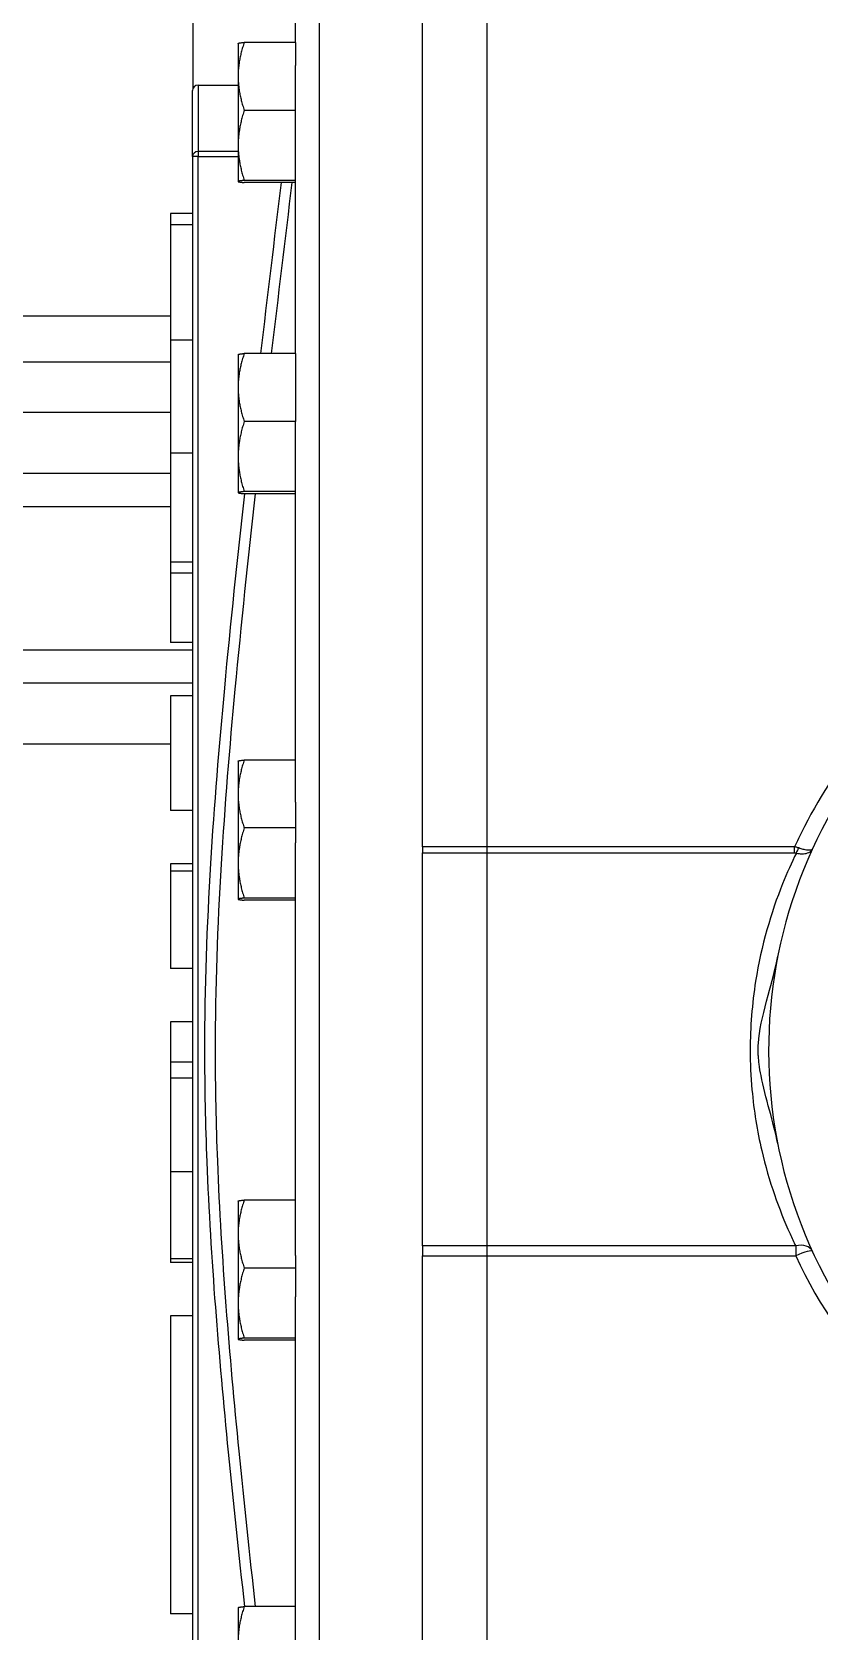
# Model space of a CAD drawing. Header units: inches. Extents: x -883 to 808, y -248 to 1051.
# Drawn here: x -279.63 to -275.36, y 871.88 to 880.57 of the extents above; entities that cross this region are included whole.
import ezdxf

# ---------------------------------------------------------------- set-up
doc = ezdxf.new("R2010")
doc.units = ezdxf.units.IN
doc.header["$MEASUREMENT"] = 0
doc.layers.get('0').update_dxf_attribs({"linetype": 'CONTINUOUS'})
doc.layers.add('EQUIPMENT - COMPRESSORS', color=41, linetype='CONTINUOUS')
doc.layers.add('STRUCTUAL', color=8, linetype='CONTINUOUS')

# ---------------------------------------------------------------- blocks, each defined once
blk = doc.blocks.new('A$Cb802d3fd')
for p, q in [((77.3437, 14.8409), (77.3437, 12.8195)), ((77.3765, 14.8409), (77.3437, 14.8409)), ((77.3437, 14.8409), (77.3437, 12.8195)), ((77.3765, 14.8409), (77.3437, 14.8409)), ((77.3765, 12.8195), (77.3765, 14.8409)), ((77.3765, 12.8195), (77.3765, 14.8409)), ((79.5115, 14.8467), (79.5115, 12.8195)), ((79.5115, 14.8467), (79.5655, 14.8467)), ((79.5115, 14.8467), (79.5115, 12.8195)), ((79.5115, 14.8467), (79.5655, 14.8467)), ((79.5655, 12.8195), (79.5655, 14.8467)), ((79.5655, 12.8195), (79.5655, 14.8467)), ((77.3437, 12.8195), (71.8233, 12.8195)), ((77.3437, 12.8195), (71.8233, 12.8195)), ((77.3437, 12.8195), (77.3765, 12.8195)), ((77.3437, 12.8195), (77.3765, 12.8195)), ((79.5115, 12.8195), (77.3765, 12.8195)), ((79.5115, 12.8195), (77.3765, 12.8195)), ((79.5115, 12.8195), (79.5655, 12.8195)), ((79.5115, 12.8195), (79.5655, 12.8195)), ((85.0733, 12.8195), (79.5655, 12.8195)), ((85.0733, 12.8195), (79.5655, 12.8195)), ((84.4386, 12.2595), (71.8233, 12.2595)), ((84.4386, 12.2595), (71.8233, 12.2595)), ((72.9749, 12.1295), (72.1136, 12.1295)), ((72.9749, 12.1295), (72.1136, 12.1295)), ((72.9749, 12.1295), (73.101, 12.1295)), ((72.9749, 12.1295), (72.9749, 11.8505)), ((72.9749, 12.1295), (73.101, 12.1295)), ((72.9749, 12.1295), (72.9749, 11.8505)), ((74.6648, 12.1295), (73.101, 12.1295)), ((74.6648, 12.1295), (73.101, 12.1295)), ((73.344, 12.1295), (73.344, 11.8505)), ((73.344, 12.1295), (73.344, 11.8505)), ((73.7246, 12.1295), (73.7246, 11.8505)), ((73.7246, 12.1295), (73.7246, 11.8505)), ((73.7362, 12.1295), (73.7362, 11.8505)), ((73.7362, 12.1295), (73.7362, 11.8505)), ((74.6648, 12.1284), (73.7362, 12.1284)), ((74.6648, 12.1284), (73.7362, 12.1284)), ((74.6648, 12.1295), (75.0339, 12.1295)), ((74.6648, 12.1295), (74.6648, 11.8505)), ((74.6648, 12.1295), (75.0339, 12.1295)), ((74.6648, 12.1295), (74.6648, 11.8505)), ((75.0339, 12.1295), (75.0339, 11.8505)), ((75.0339, 12.1295), (75.0343, 12.1295)), ((75.0339, 12.1295), (75.0339, 11.8505)), ((75.0339, 12.1295), (75.0343, 12.1295)), ((77.1009, 12.1295), (75.0343, 12.1295)), ((77.1009, 12.1295), (75.0343, 12.1295)), ((75.4145, 12.1295), (75.4145, 11.8505)), ((75.4145, 12.1295), (75.4145, 11.8505)), ((75.4261, 12.1295), (75.4261, 11.8505)), ((75.4261, 12.1295), (75.4261, 11.8505)), ((76.8727, 12.1284), (75.4261, 12.1284)), ((76.8727, 12.1284), (75.4261, 12.1284)), ((76.8727, 12.1295), (76.8727, 11.8505)), ((76.8727, 12.1295), (76.8727, 11.8505)), ((77.1009, 12.1295), (77.2418, 12.1295)), ((77.1009, 12.1295), (77.2418, 12.1295)), ((77.2418, 12.1295), (77.2418, 11.8505)), ((77.2418, 12.1295), (77.3221, 12.1295)), ((77.2418, 12.1295), (77.2418, 11.8505)), ((77.2418, 12.1295), (77.3221, 12.1295)), ((79.5637, 12.1295), (77.3221, 12.1295)), ((79.5637, 12.1295), (77.3221, 12.1295)), ((77.6225, 12.1295), (77.6225, 11.8505)), ((77.6225, 12.1295), (77.6225, 11.8505)), ((77.634, 12.1295), (77.634, 11.8505)), ((77.634, 12.1295), (77.634, 11.8505)), ((79.2626, 12.1284), (77.634, 12.1284)), ((79.2626, 12.1284), (77.634, 12.1284)), ((79.2626, 12.1295), (79.2626, 11.8505)), ((79.2626, 12.1295), (79.2626, 11.8505)), ((79.5637, 12.1295), (79.6317, 12.1295)), ((79.5637, 12.1295), (79.6317, 12.1295)), ((79.6317, 12.1295), (79.6317, 11.8505)), ((79.6317, 12.1295), (79.7882, 12.1295)), ((79.6317, 12.1295), (79.6317, 11.8505)), ((79.6317, 12.1295), (79.7882, 12.1295)), ((81.9931, 12.1295), (79.7882, 12.1295)), ((81.9931, 12.1295), (79.7882, 12.1295)), ((80.0123, 12.1295), (80.0123, 11.8505)), ((80.0123, 12.1295), (80.0123, 11.8505)), ((80.0239, 12.1295), (80.0239, 11.8505)), ((80.0239, 12.1295), (80.0239, 11.8505)), ((81.4705, 12.1284), (80.0239, 12.1284)), ((81.4705, 12.1284), (80.0239, 12.1284)), ((81.4705, 12.1295), (81.4705, 11.8505)), ((81.4705, 12.1295), (81.4705, 11.8505)), ((72.9806, 11.817), (72.9804, 11.8171)), ((72.9806, 11.817), (72.9804, 11.8171)), ((72.9806, 11.817), (73.1594, 11.817)), ((72.9806, 11.817), (73.1594, 11.817)), ((73.1594, 11.817), (73.5343, 11.817)), ((73.1594, 11.817), (73.5343, 11.817)), ((73.2069, 11.5995), (73.2069, 11.817)), ((73.2069, 11.5995), (73.2069, 11.817)), ((73.5343, 11.817), (73.7304, 11.817)), ((73.5343, 11.817), (73.7304, 11.817)), ((73.5676, 11.817), (73.5676, 11.5995)), ((73.5676, 11.817), (73.5676, 11.5995)), ((73.5955, 11.5995), (73.5955, 11.817)), ((73.5955, 11.5995), (73.5955, 11.817)), ((73.7304, 11.817), (73.7306, 11.817)), ((73.7304, 11.817), (73.7306, 11.817)), ((73.7306, 11.817), (73.7307, 11.8171)), ((73.7306, 11.817), (73.7307, 11.8171)), ((74.6704, 11.817), (74.6703, 11.8171)), ((74.6704, 11.817), (74.6703, 11.8171)), ((74.6704, 11.817), (74.8493, 11.817)), ((74.6704, 11.817), (74.8493, 11.817)), ((74.8493, 11.817), (75.2242, 11.817)), ((74.8493, 11.817), (75.2242, 11.817)), ((75.2242, 11.817), (75.4203, 11.817)), ((75.2242, 11.817), (75.4203, 11.817)), ((75.4203, 11.817), (75.4204, 11.817)), ((75.4203, 11.817), (75.4204, 11.817)), ((75.4204, 11.817), (75.4206, 11.8171)), ((75.4204, 11.817), (75.4206, 11.8171)), ((76.8784, 11.817), (76.8782, 11.8171)), ((76.8784, 11.817), (76.8782, 11.8171)), ((76.8784, 11.817), (77.0573, 11.817)), ((76.8784, 11.817), (77.0573, 11.817)), ((77.0573, 11.817), (77.4321, 11.817)), ((77.0573, 11.817), (77.4321, 11.817)), ((77.4321, 11.817), (77.6282, 11.817)), ((77.4321, 11.817), (77.6282, 11.817)), ((77.6282, 11.817), (77.6284, 11.817)), ((77.6282, 11.817), (77.6284, 11.817)), ((77.6284, 11.817), (77.6285, 11.8171)), ((77.6284, 11.817), (77.6285, 11.8171)), ((79.2682, 11.817), (79.2681, 11.8171)), ((79.2682, 11.817), (79.2681, 11.8171)), ((79.2682, 11.817), (79.4471, 11.817)), ((79.2682, 11.817), (79.4471, 11.817)), ((79.4471, 11.817), (79.822, 11.817)), ((79.4471, 11.817), (79.822, 11.817)), ((79.822, 11.817), (80.0181, 11.817)), ((79.822, 11.817), (80.0181, 11.817)), ((80.0181, 11.817), (80.0182, 11.817)), ((80.0181, 11.817), (80.0182, 11.817)), ((80.0182, 11.817), (80.0184, 11.8171)), ((80.0182, 11.817), (80.0184, 11.8171)), ((81.4762, 11.817), (81.476, 11.8171)), ((81.4762, 11.817), (81.476, 11.8171)), ((81.4762, 11.817), (81.6551, 11.817)), ((81.4762, 11.817), (81.6551, 11.817)), ((73.2222, 11.5733), (71.3243, 11.5733)), ((73.2069, 11.5995), (73.5676, 11.5995)), ((73.2069, 11.5995), (73.5676, 11.5995)), ((73.5955, 11.5695), (73.2369, 11.5695)), ((73.5955, 11.5695), (73.2369, 11.5695)), ((73.5676, 11.5995), (73.5955, 11.5995)), ((73.5676, 11.5995), (73.5955, 11.5995)), ((73.5955, 11.5995), (73.5955, 11.5695)), ((83.3011, 11.5995), (73.5955, 11.5995)), ((73.5955, 11.5995), (73.5955, 11.5695)), ((83.3011, 11.5995), (73.5955, 11.5995)), ((73.5955, 11.5695), (83.3011, 11.5695)), ((73.5955, 11.5695), (83.3011, 11.5695)), ((73.9046, 11.5695), (73.9046, 11.4495)), ((73.9046, 11.5695), (73.9046, 11.4495)), ((73.9665, 11.5695), (73.9665, 11.4495)), ((73.9665, 11.5695), (73.9665, 11.4495)), ((74.5918, 11.5695), (74.5918, 11.4495)), ((74.5918, 11.5695), (74.5918, 11.4495)), ((75.2056, 11.5695), (75.2056, 11.4495)), ((75.2056, 11.5695), (75.2056, 11.4495)), ((75.7988, 11.5695), (75.7988, 11.4495)), ((75.7988, 11.5695), (75.7988, 11.4495)), ((75.8569, 11.5695), (75.8569, 11.4495)), ((75.8569, 11.5695), (75.8569, 11.4495)), ((76.2351, 11.5695), (76.2351, 11.4495)), ((76.2351, 11.5695), (76.2351, 11.4495)), ((76.2753, 11.5695), (76.2753, 9.082)), ((76.4555, 11.5695), (76.4555, 9.022)), ((76.5245, 11.5695), (76.5245, 11.4495)), ((76.5245, 11.5695), (76.5245, 11.4495)), ((77.1472, 11.5695), (77.1472, 11.4495)), ((77.1472, 11.5695), (77.1472, 11.4495)), ((77.4367, 11.5695), (77.4367, 11.4495)), ((77.4367, 11.5695), (77.4367, 11.4495)), ((77.4764, 11.5695), (77.4764, 11.4495)), ((77.4764, 11.5695), (77.4764, 11.4495)), ((78.0042, 11.5695), (78.0042, 11.4495)), ((78.0042, 11.5695), (78.0042, 11.4495)), ((78.2937, 11.5695), (78.2937, 11.4495)), ((78.2937, 11.5695), (78.2937, 11.4495)), ((78.5129, 11.5695), (78.5129, 11.4495)), ((78.5129, 11.5695), (78.5129, 11.4495)), ((78.6, 11.5695), (78.6, 11.4495)), ((78.6, 11.5695), (78.6, 11.4495)), ((79.1085, 11.5695), (79.1085, 11.4495)), ((79.1085, 11.5695), (79.1085, 11.4495)), ((79.5819, 11.5695), (79.5819, 11.4495)), ((79.5819, 11.5695), (79.5819, 11.4495)), ((79.6022, 11.5695), (79.6022, 11.4495)), ((79.6022, 11.5695), (79.6022, 11.4495)), ((79.8907, 11.5695), (79.8907, 11.4495)), ((79.8907, 11.5695), (79.8907, 11.4495)), ((81.5107, 11.5695), (81.5107, 11.4495)), ((81.5107, 11.5695), (81.5107, 11.4495)), ((73.9046, 11.4495), (73.9665, 11.4495)), ((73.9046, 11.4495), (73.9665, 11.4495)), ((73.9665, 11.4495), (74.5918, 11.4495)), ((73.9665, 11.4495), (74.5918, 11.4495)), ((74.4613, 11.4495), (74.4613, 6.7765)), ((74.5918, 11.4495), (75.2056, 11.4495)), ((74.5918, 11.4495), (75.2056, 11.4495)), ((74.7113, 11.4495), (74.7113, 6.7765)), ((74.9853, 11.4495), (74.9853, 9.022)), ((75.2056, 11.4495), (75.7988, 11.4495)), ((75.2056, 11.4495), (75.7988, 11.4495)), ((75.3151, 9.022), (75.3151, 11.4495)), ((75.4953, 9.082), (75.4953, 11.4495)), ((75.7988, 11.4495), (75.8569, 11.4495)), ((75.7988, 11.4495), (75.8569, 11.4495)), ((75.8569, 11.4495), (76.2351, 11.4495)), ((75.8569, 11.4495), (76.2351, 11.4495)), ((76.5245, 11.4495), (77.1472, 11.4495)), ((76.5245, 11.4495), (77.1472, 11.4495)), ((76.7853, 9.022), (76.7853, 11.4495)), ((77.4367, 11.4495), (77.4764, 11.4495)), ((77.4367, 11.4495), (77.4764, 11.4495)), ((77.4764, 11.4495), (78.0042, 11.4495)), ((77.4764, 11.4495), (78.0042, 11.4495)), ((78.2937, 11.4495), (78.5129, 11.4495)), ((78.2937, 11.4495), (78.5129, 11.4495)), ((78.5129, 11.4495), (78.6, 11.4495)), ((78.5129, 11.4495), (78.6, 11.4495)), ((78.6, 11.4495), (79.1085, 11.4495)), ((78.6, 11.4495), (79.1085, 11.4495)), ((79.1085, 11.4495), (79.5819, 11.4495)), ((79.1085, 11.4495), (79.5819, 11.4495)), ((79.5819, 11.4495), (79.6022, 11.4495)), ((79.5819, 11.4495), (79.6022, 11.4495)), ((79.8907, 11.4495), (81.5107, 11.4495)), ((79.8907, 11.4495), (81.5107, 11.4495))]:
    blk.add_line(p, q)
for centre, radius, start, end in [((78.4483, 17.3245), 2.625, 137.85005, 32.14995), ((78.4483, 17.3245), 2.625, 137.85005, 32.14995), ((73.2369, 11.5995), 0.03, 180, 270), ((73.2369, 11.5995), 0.03, 180, 270)]:
    blk.add_arc(centre, radius, start, end)
for centre, major_axis, ratio, start_param, end_param in [((77.335, 14.8503), (-0.0575, 0.0171), 0.278312, 3.958855, 4.526621), ((77.335, 14.8503), (-0.0575, 0.0171), 0.278312, 3.958855, 4.526621), ((79.5823, 14.8467), (-0.0416, 0.0909), 0.674493, 0, 1.271376), ((79.5823, 14.8467), (-0.0416, 0.0909), 0.674493, 0, 1.271376), ((79.5823, 14.8467), (-0.0416, 0.0909), 0.153713, 0, 1.500561), ((79.5823, 14.8467), (-0.0416, 0.0909), 0.153713, 0, 1.500561), ((73.5955, 11.5995), (0, -0.03), 0.931172, 4.712389, 6.283185), ((73.5955, 11.5995), (0, -0.03), 0.931172, 4.712389, 6.283185)]:
    blk.add_ellipse(centre, major_axis=major_axis, ratio=ratio, start_param=start_param, end_param=end_param)
for points, knots in [([(76.3751, 15.5933), (76.625, 15.285), (76.9404, 15.0342), (77.3143, 14.8545), (77.3289, 14.8476), (77.3437, 14.8409)], [-11.88336, -11.88336, -11.88336, -11.88336, -8.798576, -8.798576, -8.673186, -8.673186, -8.673186, -8.673186]), ([(76.3751, 15.5933), (76.625, 15.285), (76.9404, 15.0342), (77.3143, 14.8545), (77.3289, 14.8476), (77.3437, 14.8409)], [-11.88336, -11.88336, -11.88336, -11.88336, -8.798576, -8.798576, -8.673186, -8.673186, -8.673186, -8.673186]), ([(77.3502, 14.8629), (77.3493, 14.8603), (77.3485, 14.8577), (77.3469, 14.8527), (77.3462, 14.8504), (77.3451, 14.8465), (77.3447, 14.8451), (77.3441, 14.8427), (77.3439, 14.8418), (77.3437, 14.8409)], [0, 0, 0, 0, 0.00868211, 0.00868211, 0.01650824, 0.01650824, 0.02139957, 0.02139957, 0.02445666, 0.02445666, 0.02445666, 0.02445666]), ([(77.3502, 14.8629), (77.3493, 14.8603), (77.3485, 14.8577), (77.3469, 14.8527), (77.3462, 14.8504), (77.3451, 14.8465), (77.3447, 14.8451), (77.3441, 14.8427), (77.3439, 14.8418), (77.3437, 14.8409)], [0, 0, 0, 0, 0.00868211, 0.00868211, 0.01650824, 0.01650824, 0.02139957, 0.02139957, 0.02445666, 0.02445666, 0.02445666, 0.02445666]), ([(77.3559, 14.9376), (77.3595, 14.936), (77.3618, 14.9313), (77.363, 14.9174), (77.3623, 14.9086), (77.359, 14.8918), (77.3572, 14.8847), (77.3536, 14.8726), (77.352, 14.8677), (77.3502, 14.8629)], [-0.1318956, -0.1318956, -0.1318956, -0.1318956, -0.0850726, -0.0850726, -0.0428661, -0.0428661, -0.0164869, -0.0164869, 0, 0, 0, 0]), ([(77.3559, 14.9376), (77.3595, 14.936), (77.3618, 14.9313), (77.363, 14.9174), (77.3623, 14.9086), (77.359, 14.8918), (77.3572, 14.8847), (77.3536, 14.8726), (77.352, 14.8677), (77.3502, 14.8629)], [-0.1318956, -0.1318956, -0.1318956, -0.1318956, -0.0850726, -0.0850726, -0.0428661, -0.0428661, -0.0164869, -0.0164869, 0, 0, 0, 0]), ([(77.3778, 14.8503), (77.3791, 14.8554), (77.3801, 14.8605), (77.3819, 14.8734), (77.3823, 14.8811), (77.3814, 14.8998), (77.3789, 14.9101), (77.3702, 14.9274), (77.3637, 14.934), (77.3559, 14.9376)], [0, 0, 0, 0, 0.0164869, 0.0164869, 0.0428661, 0.0428661, 0.0850726, 0.0850726, 0.1318956, 0.1318956, 0.1318956, 0.1318956]), ([(77.3778, 14.8503), (77.3791, 14.8554), (77.3801, 14.8605), (77.3819, 14.8734), (77.3823, 14.8811), (77.3814, 14.8998), (77.3789, 14.9101), (77.3702, 14.9274), (77.3637, 14.934), (77.3559, 14.9376)], [0, 0, 0, 0, 0.0164869, 0.0164869, 0.0428661, 0.0428661, 0.0850726, 0.0850726, 0.1318956, 0.1318956, 0.1318956, 0.1318956]), ([(77.3765, 14.8409), (77.3765, 14.8413), (77.3766, 14.8417), (77.3766, 14.8427), (77.3766, 14.8434), (77.3768, 14.845), (77.3769, 14.8461), (77.3772, 14.8482), (77.3775, 14.8492), (77.3778, 14.8503)], [-0.02445666, -0.02445666, -0.02445666, -0.02445666, -0.02139957, -0.02139957, -0.01650824, -0.01650824, -0.00868211, -0.00868211, 0, 0, 0, 0]), ([(77.3765, 14.8409), (77.3765, 14.8413), (77.3766, 14.8417), (77.3766, 14.8427), (77.3766, 14.8434), (77.3768, 14.845), (77.3769, 14.8461), (77.3772, 14.8482), (77.3775, 14.8492), (77.3778, 14.8503)], [-0.02445666, -0.02445666, -0.02445666, -0.02445666, -0.02139957, -0.02139957, -0.01650824, -0.01650824, -0.00868211, -0.00868211, 0, 0, 0, 0]), ([(77.3778, 14.8503), (77.4299, 14.8247), (77.4856, 14.7995), (77.6995, 14.7132), (77.8796, 14.6596), (78.1952, 14.6098), (78.3225, 14.5995), (78.5199, 14.5995), (78.592, 14.6027), (78.7773, 14.6194), (78.8883, 14.6378), (79.161, 14.7013), (79.3148, 14.7565), (79.4683, 14.826), (79.4902, 14.8363), (79.5115, 14.8467)], [1.367514, 1.367514, 1.367514, 1.367514, 1.998552, 1.998552, 3.634182, 3.634182, 4.65645, 4.65645, 5.238507, 5.238507, 6.169797, 6.169797, 7.659861, 7.659861, 7.915756, 7.915756, 7.915756, 7.915756]), ([(77.3778, 14.8503), (77.4299, 14.8247), (77.4856, 14.7995), (77.6995, 14.7132), (77.8796, 14.6596), (78.1952, 14.6098), (78.3225, 14.5995), (78.5199, 14.5995), (78.592, 14.6027), (78.7773, 14.6194), (78.8883, 14.6378), (79.161, 14.7013), (79.3148, 14.7565), (79.4683, 14.826), (79.4902, 14.8363), (79.5115, 14.8467)], [1.367514, 1.367514, 1.367514, 1.367514, 1.998552, 1.998552, 3.634182, 3.634182, 4.65645, 4.65645, 5.238507, 5.238507, 6.169797, 6.169797, 7.659861, 7.659861, 7.915756, 7.915756, 7.915756, 7.915756]), ([(78.9579, 14.7494), (78.8985, 14.7377), (78.8362, 14.7211), (78.7089, 14.687), (78.6455, 14.6698), (78.5658, 14.6542), (78.5448, 14.6506), (78.5096, 14.6462), (78.4953, 14.6449), (78.4737, 14.6436), (78.4665, 14.6433), (78.4534, 14.6431), (78.4477, 14.6431), (78.4353, 14.6432), (78.4287, 14.6434), (78.4099, 14.6443), (78.3978, 14.6452), (78.3142, 14.6541), (78.2373, 14.6738), (78.079, 14.7161), (78.0069, 14.7359), (77.9387, 14.7494)], [-2.884549, -2.884549, -2.884549, -2.884549, -2.365148, -2.365148, -1.810161, -1.810161, -1.615537, -1.615537, -1.483311, -1.483311, -1.416555, -1.416555, -1.363534, -1.363534, -1.3026, -1.3026, -1.190485, -1.190485, -0.530045, -0.530045, 0, 0, 0, 0]), ([(78.9579, 14.7494), (78.8985, 14.7377), (78.8362, 14.7211), (78.7089, 14.687), (78.6455, 14.6698), (78.5658, 14.6542), (78.5448, 14.6506), (78.5096, 14.6462), (78.4953, 14.6449), (78.4737, 14.6436), (78.4665, 14.6433), (78.4534, 14.6431), (78.4477, 14.6431), (78.4353, 14.6432), (78.4287, 14.6434), (78.4099, 14.6443), (78.3978, 14.6452), (78.3142, 14.6541), (78.2373, 14.6738), (78.079, 14.7161), (78.0069, 14.7359), (77.9387, 14.7494)], [-2.884549, -2.884549, -2.884549, -2.884549, -2.365148, -2.365148, -1.810161, -1.810161, -1.615537, -1.615537, -1.483311, -1.483311, -1.416555, -1.416555, -1.363534, -1.363534, -1.3026, -1.3026, -1.190485, -1.190485, -0.530045, -0.530045, 0, 0, 0, 0]), ([(81.4705, 11.9119), (81.1892, 11.8805), (80.9079, 11.8505), (80.102, 11.7711), (79.5772, 11.7267), (78.8507, 11.6985), (78.6495, 11.6943), (78.1116, 11.6943), (77.7749, 11.7063), (77.1213, 11.7459), (76.8044, 11.7721), (76.1336, 11.835), (75.7798, 11.8724), (75.4261, 11.9118)], [-20.099381, -20.099381, -20.099381, -20.099381, -17.941335, -17.941335, -13.921623, -13.921623, -12.382278, -12.382278, -9.806454, -9.806454, -7.378832, -7.378832, -4.665153, -4.665153, -4.665153, -4.665153]), ([(81.4705, 11.9119), (81.1892, 11.8805), (80.9079, 11.8505), (80.102, 11.7711), (79.5772, 11.7267), (78.8507, 11.6985), (78.6495, 11.6943), (78.1116, 11.6943), (77.7749, 11.7063), (77.1213, 11.7459), (76.8044, 11.7721), (76.1336, 11.835), (75.7798, 11.8724), (75.4261, 11.9118)], [-20.099381, -20.099381, -20.099381, -20.099381, -17.941335, -17.941335, -13.921623, -13.921623, -12.382278, -12.382278, -9.806454, -9.806454, -7.378832, -7.378832, -4.665153, -4.665153, -4.665153, -4.665153]), ([(75.4261, 11.8516), (75.7778, 11.8124), (76.1298, 11.7753), (76.7993, 11.7127), (77.1169, 11.6864), (77.7723, 11.6468), (78.1103, 11.6348), (78.6503, 11.6348), (78.8523, 11.639), (79.5813, 11.6673), (80.1072, 11.7116), (80.9118, 11.7908), (81.1913, 11.8206), (81.4705, 11.8516)], [4.682072, 4.682072, 4.682072, 4.682072, 7.378832, 7.378832, 9.806454, 9.806454, 12.382278, 12.382278, 13.921623, 13.921623, 17.941335, 17.941335, 20.082463, 20.082463, 20.082463, 20.082463]), ([(75.4261, 11.8516), (75.7778, 11.8124), (76.1298, 11.7753), (76.7993, 11.7127), (77.1169, 11.6864), (77.7723, 11.6468), (78.1103, 11.6348), (78.6503, 11.6348), (78.8523, 11.639), (79.5813, 11.6673), (80.1072, 11.7116), (80.9118, 11.7908), (81.1913, 11.8206), (81.4705, 11.8516)], [4.682072, 4.682072, 4.682072, 4.682072, 7.378832, 7.378832, 9.806454, 9.806454, 12.382278, 12.382278, 13.921623, 13.921623, 17.941335, 17.941335, 20.082463, 20.082463, 20.082463, 20.082463])]:
    blk.add_open_spline(points, degree=3, knots=knots)
for points in [[(79.5655, 14.8467), (79.8415, 14.9749), (80.0924, 15.1489), (80.3088, 15.3601)], [(79.5655, 14.8467), (79.8415, 14.9749), (80.0924, 15.1489), (80.3088, 15.3601)], [(74.6648, 11.9994), (74.3552, 12.0359), (74.0457, 12.0734), (73.7362, 12.1114)], [(74.6648, 11.9994), (74.3552, 12.0359), (74.0457, 12.0734), (73.7362, 12.1114)], [(73.7362, 12.051), (74.0457, 12.013), (74.3552, 11.9756), (74.6648, 11.9391)], [(73.7362, 12.051), (74.0457, 12.013), (74.3552, 11.9756), (74.6648, 11.9391)]]:
    blk.add_open_spline(points, degree=3)
for points, weights in [([(72.9749, 11.8505), (73.0738, 11.817), (73.1594, 11.817)], [1.01001874936, 1.04314139574, 1]), ([(72.9804, 11.8171), (72.9779, 11.8186), (72.9749, 11.8505)], [1.00396123641, 1.04155344879, 1.01001874936]), ([(72.9749, 11.8505), (73.0738, 11.817), (73.1594, 11.817)], [1.01001874936, 1.04314139574, 1]), ([(72.9804, 11.8171), (72.9779, 11.8186), (72.9749, 11.8505)], [1.00396123641, 1.04155344879, 1.01001874936]), ([(73.1594, 11.817), (73.2451, 11.817), (73.344, 11.8505)], [1, 1.04314139574, 1.01001874936]), ([(73.1594, 11.817), (73.2451, 11.817), (73.344, 11.8505)], [1, 1.04314139574, 1.01001874936]), ([(73.344, 11.8505), (73.446, 11.817), (73.5343, 11.817)], [1.01001874936, 1.04314139574, 1]), ([(73.344, 11.8505), (73.446, 11.817), (73.5343, 11.817)], [1.01001874936, 1.04314139574, 1]), ([(73.5343, 11.817), (73.6226, 11.817), (73.7246, 11.8505)], [1, 1.04314139574, 1.01001874936]), ([(73.5343, 11.817), (73.6226, 11.817), (73.7246, 11.8505)], [1, 1.04314139574, 1.01001874936]), ([(73.7246, 11.8505), (73.7277, 11.817), (73.7304, 11.817)], [1.01001874936, 1.04314139574, 1]), ([(73.7246, 11.8505), (73.7277, 11.817), (73.7304, 11.817)], [1.01001874936, 1.04314139574, 1]), ([(73.7304, 11.817), (73.7331, 11.817), (73.7362, 11.8505)], [1, 1.04314139574, 1.01001874936]), ([(73.7304, 11.817), (73.7331, 11.817), (73.7362, 11.8505)], [1, 1.04314139574, 1.01001874936]), ([(74.6648, 11.8505), (74.7637, 11.817), (74.8493, 11.817)], [1.01001874936, 1.04314139574, 1]), ([(74.6703, 11.8171), (74.6677, 11.8186), (74.6648, 11.8505)], [1.00396123641, 1.04155344879, 1.01001874936]), ([(74.6648, 11.8505), (74.7637, 11.817), (74.8493, 11.817)], [1.01001874936, 1.04314139574, 1]), ([(74.6703, 11.8171), (74.6677, 11.8186), (74.6648, 11.8505)], [1.00396123641, 1.04155344879, 1.01001874936]), ([(74.8493, 11.817), (74.935, 11.817), (75.0339, 11.8505)], [1, 1.04314139574, 1.01001874936]), ([(74.8493, 11.817), (74.935, 11.817), (75.0339, 11.8505)], [1, 1.04314139574, 1.01001874936]), ([(75.0339, 11.8505), (75.1359, 11.817), (75.2242, 11.817)], [1.01001874936, 1.04314139574, 1]), ([(75.0339, 11.8505), (75.1359, 11.817), (75.2242, 11.817)], [1.01001874936, 1.04314139574, 1]), ([(75.2242, 11.817), (75.3125, 11.817), (75.4145, 11.8505)], [1, 1.04314139574, 1.01001874936]), ([(75.2242, 11.817), (75.3125, 11.817), (75.4145, 11.8505)], [1, 1.04314139574, 1.01001874936]), ([(75.4145, 11.8505), (75.4176, 11.817), (75.4203, 11.817)], [1.01001874936, 1.04314139574, 1]), ([(75.4145, 11.8505), (75.4176, 11.817), (75.4203, 11.817)], [1.01001874936, 1.04314139574, 1]), ([(75.4203, 11.817), (75.423, 11.817), (75.4261, 11.8505)], [1, 1.04314139574, 1.01001874936]), ([(75.4203, 11.817), (75.423, 11.817), (75.4261, 11.8505)], [1, 1.04314139574, 1.01001874936]), ([(76.8727, 11.8505), (76.9716, 11.817), (77.0573, 11.817)], [1.01001874936, 1.04314139574, 1]), ([(76.8782, 11.8171), (76.8757, 11.8186), (76.8727, 11.8505)], [1.00396123641, 1.04155344879, 1.01001874936]), ([(76.8727, 11.8505), (76.9716, 11.817), (77.0573, 11.817)], [1.01001874936, 1.04314139574, 1]), ([(76.8782, 11.8171), (76.8757, 11.8186), (76.8727, 11.8505)], [1.00396123641, 1.04155344879, 1.01001874936]), ([(77.0573, 11.817), (77.1429, 11.817), (77.2418, 11.8505)], [1, 1.04314139574, 1.01001874936]), ([(77.0573, 11.817), (77.1429, 11.817), (77.2418, 11.8505)], [1, 1.04314139574, 1.01001874936]), ([(77.2418, 11.8505), (77.3438, 11.817), (77.4321, 11.817)], [1.01001874936, 1.04314139574, 1]), ([(77.2418, 11.8505), (77.3438, 11.817), (77.4321, 11.817)], [1.01001874936, 1.04314139574, 1]), ([(77.4321, 11.817), (77.5205, 11.817), (77.6225, 11.8505)], [1, 1.04314139574, 1.01001874936]), ([(77.4321, 11.817), (77.5205, 11.817), (77.6225, 11.8505)], [1, 1.04314139574, 1.01001874936]), ([(77.6225, 11.8505), (77.6256, 11.817), (77.6282, 11.817)], [1.01001874936, 1.04314139574, 1]), ([(77.6225, 11.8505), (77.6256, 11.817), (77.6282, 11.817)], [1.01001874936, 1.04314139574, 1]), ([(77.6282, 11.817), (77.6309, 11.817), (77.634, 11.8505)], [1, 1.04314139574, 1.01001874936]), ([(77.6282, 11.817), (77.6309, 11.817), (77.634, 11.8505)], [1, 1.04314139574, 1.01001874936]), ([(79.2626, 11.8505), (79.3615, 11.817), (79.4471, 11.817)], [1.01001874936, 1.04314139574, 1]), ([(79.2681, 11.8171), (79.2655, 11.8186), (79.2626, 11.8505)], [1.00396123641, 1.04155344879, 1.01001874936]), ([(79.2626, 11.8505), (79.3615, 11.817), (79.4471, 11.817)], [1.01001874936, 1.04314139574, 1]), ([(79.2681, 11.8171), (79.2655, 11.8186), (79.2626, 11.8505)], [1.00396123641, 1.04155344879, 1.01001874936]), ([(79.4471, 11.817), (79.5328, 11.817), (79.6317, 11.8505)], [1, 1.04314139574, 1.01001874936]), ([(79.4471, 11.817), (79.5328, 11.817), (79.6317, 11.8505)], [1, 1.04314139574, 1.01001874936]), ([(79.6317, 11.8505), (79.7337, 11.817), (79.822, 11.817)], [1.01001874936, 1.04314139574, 1]), ([(79.6317, 11.8505), (79.7337, 11.817), (79.822, 11.817)], [1.01001874936, 1.04314139574, 1]), ([(79.822, 11.817), (79.9103, 11.817), (80.0123, 11.8505)], [1, 1.04314139574, 1.01001874936]), ([(79.822, 11.817), (79.9103, 11.817), (80.0123, 11.8505)], [1, 1.04314139574, 1.01001874936]), ([(80.0123, 11.8505), (80.0154, 11.817), (80.0181, 11.817)], [1.01001874936, 1.04314139574, 1]), ([(80.0123, 11.8505), (80.0154, 11.817), (80.0181, 11.817)], [1.01001874936, 1.04314139574, 1]), ([(80.0181, 11.817), (80.0208, 11.817), (80.0239, 11.8505)], [1, 1.04314139574, 1.01001874936]), ([(80.0181, 11.817), (80.0208, 11.817), (80.0239, 11.8505)], [1, 1.04314139574, 1.01001874936]), ([(81.4705, 11.8505), (81.5694, 11.817), (81.6551, 11.817)], [1.01001874936, 1.04314139574, 1]), ([(81.476, 11.8171), (81.4735, 11.8186), (81.4705, 11.8505)], [1.00396123641, 1.04155344879, 1.01001874936]), ([(81.4705, 11.8505), (81.5694, 11.817), (81.6551, 11.817)], [1.01001874936, 1.04314139574, 1]), ([(81.476, 11.8171), (81.4735, 11.8186), (81.4705, 11.8505)], [1.00396123641, 1.04155344879, 1.01001874936])]:
    blk.add_rational_spline(points, weights, degree=2)

msp = doc.modelspace()

# ---------------------------------------------------------------- linework, layer by layer
at = {"layer": 'STRUCTUAL'}
msp.add_line((-277.16219, 999.01525), (-277.16219, 800.30034), dxfattribs=at)

# ---------------------------------------------------------------- block references
at = {"layer": 'EQUIPMENT - COMPRESSORS', "rotation": 270}
msp.add_blockref('A$Cb802d3fd', (-290.33007, 953.48357), dxfattribs=at)

doc.saveas('drawing.dxf')
